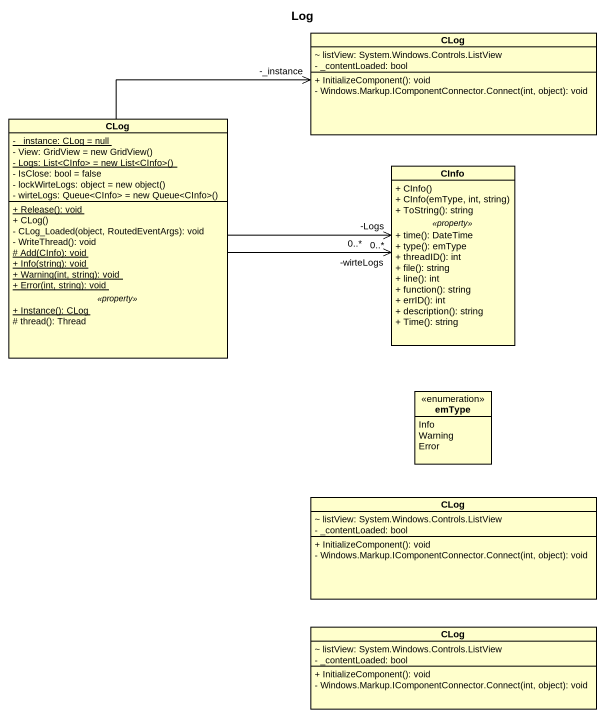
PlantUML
@startuml
title Log
hide circle
hide empty members
skinparam classAttributeIconSize 0
class CLog {
  ~ listView: System.Windows.Controls.ListView
  - _contentLoaded: bool
  + InitializeComponent(): void
  - Windows.Markup.IComponentConnector.Connect(int, object): void
}
class "CLog" as CLog_2 {
  {static} - _instance: CLog = null
  {field} - View: GridView = new GridView()
  {static} {field} - Logs: List<CInfo> = new List<CInfo>()
  - IsClose: bool = false
  {field} - lockWirteLogs: object = new object()
  {field} - wirteLogs: Queue<CInfo> = new Queue<CInfo>()
  --
  {static} + Release(): void
  + CLog()
  - CLog_Loaded(object, RoutedEventArgs): void
  - WriteThread(): void
  {static} # Add(CInfo): void
  {static} + Info(string): void
  {static} + Warning(int, string): void
  {static} + Error(int, string): void
  .. <<property>> ..
  {static} + Instance(): CLog
  # thread(): Thread
}
class CInfo {
  + CInfo()
  + CInfo(emType, int, string)
  + ToString(): string
  .. <<property>> ..
  + time(): DateTime
  + type(): emType
  + threadID(): int
  + file(): string
  + line(): int
  + function(): string
  + errID(): int
  + description(): string
  + Time(): string
}
enum emType {
  Info
  Warning
  Error
}
class "CLog" as CLog_3 {
  ~ listView: System.Windows.Controls.ListView
  - _contentLoaded: bool
  + InitializeComponent(): void
  - Windows.Markup.IComponentConnector.Connect(int, object): void
}
class "CLog" as CLog_4 {
  ~ listView: System.Windows.Controls.ListView
  - _contentLoaded: bool
  + InitializeComponent(): void
  - Windows.Markup.IComponentConnector.Connect(int, object): void
}
CLog_2 -right-> "-_instance" CLog
CLog_2 -right-> "-Logs\n0..*" CInfo
CLog_2 -right-> "-wirteLogs\n0..*" CInfo
@enduml
